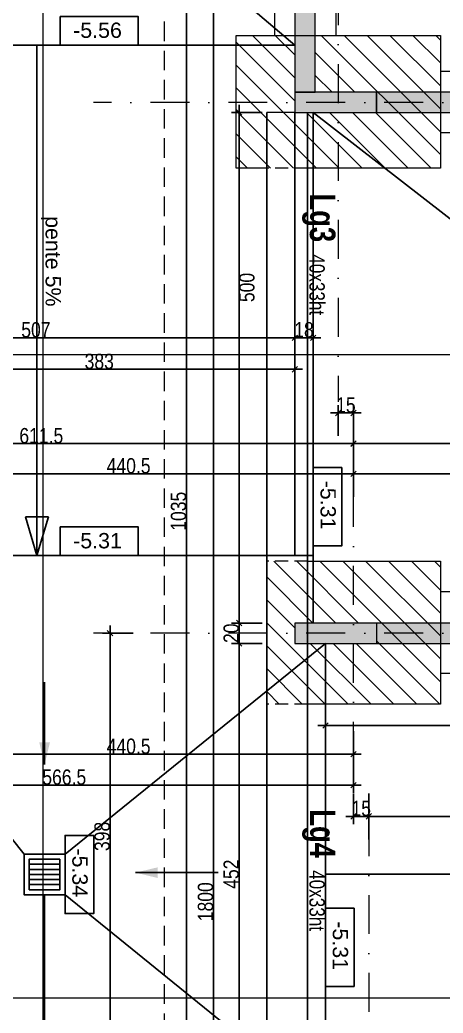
# Model space of a CAD drawing. Header units: centimetres. Extents: x -4990 to 114398, y -61489 to -12305.
# Drawn here: x 65997 to 66412, y -19678 to -18705 of the extents above; entities that cross this region are included whole.
import ezdxf
from ezdxf.enums import TextEntityAlignment as Align

# ---------------------------------------------------------------- set-up
doc = ezdxf.new("R2010")
doc.units = ezdxf.units.CM
doc.header["$LTSCALE"] = 0.5
doc.linetypes.add('CACHEX2', pattern=[19.05, 12.7, -6.35])
doc.linetypes.add('TIRETPTX2', pattern=[50.8, 25.4, -12.7, 0, -12.7])
doc.layers.get('DEFPOINTS').update_dxf_attribs({"linetype": 'CONTINUOUS'})
for name, color, linetype in [('01_cote_gen', 4, 'CONTINUOUS'), ('01_linteaux', 2, 'CONTINUOUS'), ('01_poch_murs', 253, 'CONTINUOUS'), ('01_poch_poteaux', 250, 'CONTINUOUS'), ('01_poch_Semelles', 253, 'CONTINUOUS'), ('01_texte', 230, 'CONTINUOUS'), ('AA_COTES', 2, 'CONTINUOUS')]:
    doc.layers.add(name, color=color, linetype=linetype)
for name, color, linetype, lineweight in [('01_murs_coup', 5, 'CONTINUOUS', 60), ('01_sem', 42, 'CONTINUOUS', 15), ('01_tram_axes', 2, 'TIRETPTX2', 9), ('01_vu etage courant', 3, 'CONTINUOUS', 15)]:
    doc.layers.add(name, color=color, linetype=linetype, lineweight=lineweight)
doc.styles.add('ARIAL', font='arial.ttf')
doc.styles.add('impact', font='impact.ttf')
doc.styles.add('MATTE_TXT', font='arial.ttf')
doc.styles.add('STYLE2', font='ARIALN.TTF')
doc.dimstyles.new('JB50', dxfattribs={"dimscale": 0.1, "dimtxt": 150, "dimasz": 15, "dimexe": 0.1, "dimexo": 0.1, "dimgap": 0.09, "dimtad": 1, "dimdec": 1, "dimdsep": 46, "dimtxsty": 'STYLE2', "dimblk1": 'BOND_G', "dimblk2": 'BOND_D', "dimsah": 1, "dimcen": 1.5, "dimdle": 0.01, "dimse1": 1, "dimse2": 1, "dimclrd": 4, "dimclre": 2, "dimclrt": 6, "dimazin": 2, "dimtfac": 2.333333, "dimtdec": 1, "dimtix": 1, "dimtmove": 2, "dimatfit": 3, "dimldrblk": 'BOND_G', "dimfxl": 1, "dimtolj": 1, "dimtzin": 0, "dimarcsym": 0})
pattern_1 = [(315, (86033.132, 37511.667), (11.22532, 11.22532), [])]

# ---------------------------------------------------------------- blocks, each defined once
blk = doc.blocks.new('BOND_G')
at = {"layer": 'AA_COTES', "color": 0}
for p, q in [((0, -5), (0, 15)), ((5, 0), (-5, 0)), ((1.77, 1.77), (-1.77, -1.77))]:
    blk.add_line(p, q, dxfattribs=at)
blk = doc.blocks.new('BOND_D')
at = {"layer": 'AA_COTES', "color": 0}
for p, q in [((5, 0), (-5, 0)), ((-1.77, -1.77), (1.77, 1.77)), ((0, 5), (0, -15))]:
    blk.add_line(p, q, dxfattribs=at)
blk = doc.blocks.new('*D1153')
at = {"layer": '01_cote_gen', "color": 4, "lineweight": -2, "transparency": 16777216}
blk.add_line((66085.47, -19702.36), (66085.47, -19307.37), dxfattribs=at)
at = {"layer": 'DEFPOINTS', "color": 0, "transparency": 16777216}
for p in [(66085.47, -19305.87), (66086.71, -19305.87), (66092.97, -19703.86)]:
    blk.add_point(p, dxfattribs=at)
at = {"layer": '01_cote_gen', "color": 4, "lineweight": -2, "transparency": 16777216, "xscale": 1.5, "yscale": 1.5, "zscale": 1.5}
for name, p, rotation in [('BOND_D', (66085.47, -19305.87), 90), ('BOND_G', (66085.47, -19703.86), 270)]:
    blk.add_blockref(name, p, dxfattribs=dict(at, rotation=rotation))
at = {"layer": '01_cote_gen', "color": 6, "transparency": 16777216, "insert": (66077.8, -19504.87), "char_height": 15, "attachment_point": 5, "rotation": 90, "style": 'STYLE2'}
blk.add_mtext('\\A1;398', dxfattribs=at)
blk = doc.blocks.new('*D1169')
at = {"layer": '01_cote_gen', "color": 4, "lineweight": -2, "transparency": 16777216}
blk.add_line((65713.95, -19120.15), (66322.41, -19120.15), dxfattribs=at)
at = {"layer": 'DEFPOINTS', "color": 0, "transparency": 16777216}
for p in [(66323.91, -19120.15), (65712.45, -19142.65), (66323.91, -19168.34)]:
    blk.add_point(p, dxfattribs=at)
at = {"layer": '01_cote_gen', "color": 4, "lineweight": -2, "transparency": 16777216, "xscale": 1.5, "yscale": 1.5, "zscale": 1.5, "rotation": 180}
blk.add_blockref('BOND_G', (65712.45, -19120.15), dxfattribs=at)
at = {"layer": '01_cote_gen', "color": 4, "lineweight": -2, "transparency": 16777216, "xscale": 1.5, "yscale": 1.5, "zscale": 1.5}
blk.add_blockref('BOND_D', (66323.91, -19120.15), dxfattribs=at)
at = {"layer": '01_cote_gen', "color": 6, "transparency": 16777216, "insert": (66018.18, -19112.48), "char_height": 15, "attachment_point": 5, "style": 'STYLE2'}
blk.add_mtext('\\A1;611.5', dxfattribs=at)
blk = doc.blocks.new('*D1170')
at = {"layer": '01_cote_gen', "color": 4, "lineweight": -2, "transparency": 16777216}
for p, q in [((66307.4, -19090.1), (66305.9, -19090.1)), ((66323.91, -19090.1), (66308.9, -19090.1)), ((66325.41, -19090.1), (66326.91, -19090.1))]:
    blk.add_line(p, q, dxfattribs=at)
at = {"layer": 'DEFPOINTS', "color": 0, "transparency": 16777216}
for p in [(66308.9, -19079.12), (66308.9, -19090.1), (66323.91, -19112.63)]:
    blk.add_point(p, dxfattribs=at)
at = {"layer": '01_cote_gen', "color": 4, "lineweight": -2, "transparency": 16777216, "xscale": 1.5, "yscale": 1.5, "zscale": 1.5}
blk.add_blockref('BOND_D', (66308.9, -19090.1), dxfattribs=at)
at = {"layer": '01_cote_gen', "color": 4, "lineweight": -2, "transparency": 16777216, "xscale": 1.5, "yscale": 1.5, "zscale": 1.5, "rotation": 180}
blk.add_blockref('BOND_G', (66323.91, -19090.1), dxfattribs=at)
at = {"layer": '01_cote_gen', "color": 6, "transparency": 16777216, "insert": (66316.41, -19082.43), "char_height": 15, "attachment_point": 5, "style": 'STYLE2'}
blk.add_mtext('\\A1;15', dxfattribs=at)
blk = doc.blocks.new('*D1171')
at = {"layer": '01_cote_gen', "color": 4, "lineweight": -2, "transparency": 16777216}
blk.add_line((66325.41, -19120.13), (66774.9, -19120.13), dxfattribs=at)
at = {"layer": 'DEFPOINTS', "color": 0, "transparency": 16777216}
for p in [(66776.4, -19120.13), (66323.91, -19198.39), (66776.4, -19198.39)]:
    blk.add_point(p, dxfattribs=at)
at = {"layer": '01_cote_gen', "color": 4, "lineweight": -2, "transparency": 16777216, "xscale": 1.5, "yscale": 1.5, "zscale": 1.5, "rotation": 180}
blk.add_blockref('BOND_G', (66323.91, -19120.13), dxfattribs=at)
at = {"layer": '01_cote_gen', "color": 4, "lineweight": -2, "transparency": 16777216, "xscale": 1.5, "yscale": 1.5, "zscale": 1.5}
blk.add_blockref('BOND_D', (66776.4, -19120.13), dxfattribs=at)
at = {"layer": '01_cote_gen', "color": 6, "transparency": 16777216, "insert": (66550.15, -19112.46), "char_height": 15, "attachment_point": 5, "style": 'STYLE2'}
blk.add_mtext('\\A1;452.5', dxfattribs=at)
blk = doc.blocks.new('*D1173')
at = {"layer": '01_cote_gen', "color": 4, "lineweight": -2, "transparency": 16777216}
blk.add_line((65884.91, -19149.61), (66322.41, -19149.61), dxfattribs=at)
at = {"layer": 'DEFPOINTS', "color": 0, "transparency": 16777216}
for p in [(66323.91, -19149.61), (65883.41, -19172.11), (66323.91, -19172.11)]:
    blk.add_point(p, dxfattribs=at)
at = {"layer": '01_cote_gen', "color": 4, "lineweight": -2, "transparency": 16777216, "xscale": 1.5, "yscale": 1.5, "zscale": 1.5, "rotation": 180}
blk.add_blockref('BOND_G', (65883.41, -19149.61), dxfattribs=at)
at = {"layer": '01_cote_gen', "color": 4, "lineweight": -2, "transparency": 16777216, "xscale": 1.5, "yscale": 1.5, "zscale": 1.5}
blk.add_blockref('BOND_D', (66323.91, -19149.61), dxfattribs=at)
at = {"layer": '01_cote_gen', "color": 6, "transparency": 16777216, "insert": (66103.66, -19141.94), "char_height": 15, "attachment_point": 5, "style": 'STYLE2'}
blk.add_mtext('\\A1;440.5', dxfattribs=at)
blk = doc.blocks.new('*D1175')
at = {"layer": '01_cote_gen', "color": 4, "lineweight": -2, "transparency": 16777216}
blk.add_line((66325.41, -19149.61), (66742.4, -19149.61), dxfattribs=at)
at = {"layer": 'DEFPOINTS', "color": 0, "transparency": 16777216}
for p in [(66743.9, -19149.61), (66323.91, -19196.23), (66743.9, -19331.37)]:
    blk.add_point(p, dxfattribs=at)
at = {"layer": '01_cote_gen', "color": 4, "lineweight": -2, "transparency": 16777216, "xscale": 1.5, "yscale": 1.5, "zscale": 1.5, "rotation": 180}
blk.add_blockref('BOND_G', (66323.91, -19149.61), dxfattribs=at)
at = {"layer": '01_cote_gen', "color": 4, "lineweight": -2, "transparency": 16777216, "xscale": 1.5, "yscale": 1.5, "zscale": 1.5}
blk.add_blockref('BOND_D', (66743.9, -19149.61), dxfattribs=at)
at = {"layer": '01_cote_gen', "color": 6, "transparency": 16777216, "insert": (66533.9, -19141.94), "char_height": 15, "attachment_point": 5, "style": 'STYLE2'}
blk.add_mtext('\\A1;420', dxfattribs=at)
blk = doc.blocks.new('*D1183')
at = {"layer": '01_cote_gen', "color": 4, "lineweight": -2, "transparency": 16777216}
blk.add_line((66322.41, -19424.33), (65884.91, -19424.33), dxfattribs=at)
at = {"layer": 'DEFPOINTS', "color": 0, "transparency": 16777216}
for p in [(65883.41, -19400.38), (66323.91, -19400.38), (65883.41, -19424.33)]:
    blk.add_point(p, dxfattribs=at)
at = {"layer": '01_cote_gen', "color": 4, "lineweight": -2, "transparency": 16777216, "xscale": 1.5, "yscale": 1.5, "zscale": 1.5, "rotation": 180}
blk.add_blockref('BOND_D', (65883.41, -19424.33), dxfattribs=at)
at = {"layer": '01_cote_gen', "color": 4, "lineweight": -2, "transparency": 16777216, "xscale": 1.5, "yscale": 1.5, "zscale": 1.5}
blk.add_blockref('BOND_G', (66323.91, -19424.33), dxfattribs=at)
at = {"layer": '01_cote_gen', "color": 6, "transparency": 16777216, "insert": (66103.66, -19416.66), "char_height": 15, "attachment_point": 5, "style": 'STYLE2'}
blk.add_mtext('\\A1;440.5', dxfattribs=at)
blk = doc.blocks.new('*D1184')
at = {"layer": '01_cote_gen', "color": 4, "lineweight": -2, "transparency": 16777216}
blk.add_line((66322.41, -19454.58), (65758.9, -19454.58), dxfattribs=at)
at = {"layer": 'DEFPOINTS', "color": 0, "transparency": 16777216}
for p in [(65757.4, -19401.83), (66323.91, -19401.83), (65757.4, -19454.58)]:
    blk.add_point(p, dxfattribs=at)
at = {"layer": '01_cote_gen', "color": 4, "lineweight": -2, "transparency": 16777216, "xscale": 1.5, "yscale": 1.5, "zscale": 1.5, "rotation": 180}
blk.add_blockref('BOND_D', (65757.4, -19454.58), dxfattribs=at)
at = {"layer": '01_cote_gen', "color": 4, "lineweight": -2, "transparency": 16777216, "xscale": 1.5, "yscale": 1.5, "zscale": 1.5}
blk.add_blockref('BOND_G', (66323.91, -19454.58), dxfattribs=at)
at = {"layer": '01_cote_gen', "color": 6, "transparency": 16777216, "insert": (66040.65, -19446.91), "char_height": 15, "attachment_point": 5, "style": 'STYLE2'}
blk.add_mtext('\\A1;566.5', dxfattribs=at)
blk = doc.blocks.new('*D1185')
at = {"layer": '01_cote_gen', "color": 4, "lineweight": -2, "transparency": 16777216}
for p, q in [((66322.41, -19485.24), (66320.91, -19485.24)), ((66323.91, -19485.24), (66338.9, -19485.24)), ((66340.4, -19485.24), (66341.9, -19485.24))]:
    blk.add_line(p, q, dxfattribs=at)
at = {"layer": 'DEFPOINTS', "color": 0, "transparency": 16777216}
for p in [(66323.91, -19462.08), (66338.9, -19485.24), (66338.9, -19486.04)]:
    blk.add_point(p, dxfattribs=at)
at = {"layer": '01_cote_gen', "color": 4, "lineweight": -2, "transparency": 16777216, "xscale": 1.5, "yscale": 1.5, "zscale": 1.5}
blk.add_blockref('BOND_G', (66323.91, -19485.24), dxfattribs=at)
at = {"layer": '01_cote_gen', "color": 4, "lineweight": -2, "transparency": 16777216, "xscale": 1.5, "yscale": 1.5, "zscale": 1.5, "rotation": 180}
blk.add_blockref('BOND_D', (66338.9, -19485.24), dxfattribs=at)
at = {"layer": '01_cote_gen', "color": 6, "transparency": 16777216, "insert": (66331.4, -19477.57), "char_height": 15, "attachment_point": 5, "style": 'STYLE2'}
blk.add_mtext('\\A1;15', dxfattribs=at)
blk = doc.blocks.new('*D1190')
at = {"layer": '01_cote_gen', "color": 4, "lineweight": -2, "transparency": 16777216}
blk.add_line((66310.4, -18580.26), (66669.58, -18580.26), dxfattribs=at)
at = {"layer": 'DEFPOINTS', "color": 0, "transparency": 16777216}
for p in [(66671.08, -18580.26), (66308.9, -18621.18), (66671.08, -18785.87)]:
    blk.add_point(p, dxfattribs=at)
at = {"layer": '01_cote_gen', "color": 4, "lineweight": -2, "transparency": 16777216, "xscale": 1.5, "yscale": 1.5, "zscale": 1.5, "rotation": 180}
blk.add_blockref('BOND_G', (66308.9, -18580.26), dxfattribs=at)
at = {"layer": '01_cote_gen', "color": 4, "lineweight": -2, "transparency": 16777216, "xscale": 1.5, "yscale": 1.5, "zscale": 1.5}
blk.add_blockref('BOND_D', (66671.08, -18580.26), dxfattribs=at)
at = {"layer": '01_cote_gen', "color": 6, "transparency": 16777216, "insert": (66489.99, -18572.59), "char_height": 15, "attachment_point": 5, "style": 'STYLE2'}
blk.add_mtext('\\A1;362.2', dxfattribs=at)
blk = doc.blocks.new('*D1193')
at = {"layer": '01_cote_gen', "color": 4, "lineweight": -2, "transparency": 16777216}
blk.add_line((66310.4, -18611.75), (66674.24, -18611.75), dxfattribs=at)
at = {"layer": 'DEFPOINTS', "color": 0, "transparency": 16777216}
for p in [(66675.74, -18611.75), (66308.9, -18667.67), (66675.74, -18775.87)]:
    blk.add_point(p, dxfattribs=at)
at = {"layer": '01_cote_gen', "color": 4, "lineweight": -2, "transparency": 16777216, "xscale": 1.5, "yscale": 1.5, "zscale": 1.5, "rotation": 180}
blk.add_blockref('BOND_G', (66308.9, -18611.75), dxfattribs=at)
at = {"layer": '01_cote_gen', "color": 4, "lineweight": -2, "transparency": 16777216, "xscale": 1.5, "yscale": 1.5, "zscale": 1.5}
blk.add_blockref('BOND_D', (66675.74, -18611.75), dxfattribs=at)
at = {"layer": '01_cote_gen', "color": 6, "transparency": 16777216, "insert": (66492.32, -18604.08), "char_height": 15, "attachment_point": 5, "style": 'STYLE2'}
blk.add_mtext('\\A1;366.8', dxfattribs=at)
blk = doc.blocks.new('*D1222')
at = {"layer": '01_cote_gen', "color": 4, "lineweight": -2, "transparency": 16777216}
blk.add_line((66340.4, -19485.24), (66779.9, -19485.24), dxfattribs=at)
at = {"layer": 'DEFPOINTS', "color": 0, "transparency": 16777216}
for p in [(66781.4, -19462.75), (66781.4, -19485.24), (66338.9, -19514.75)]:
    blk.add_point(p, dxfattribs=at)
at = {"layer": '01_cote_gen', "color": 4, "lineweight": -2, "transparency": 16777216, "xscale": 1.5, "yscale": 1.5, "zscale": 1.5, "rotation": 180}
blk.add_blockref('BOND_G', (66338.9, -19485.24), dxfattribs=at)
at = {"layer": '01_cote_gen', "color": 4, "lineweight": -2, "transparency": 16777216, "xscale": 1.5, "yscale": 1.5, "zscale": 1.5}
blk.add_blockref('BOND_D', (66781.4, -19485.24), dxfattribs=at)
at = {"layer": '01_cote_gen', "color": 6, "transparency": 16777216, "insert": (66560.15, -19477.57), "char_height": 15, "attachment_point": 5, "style": 'STYLE2'}
blk.add_mtext('\\A1;442.5', dxfattribs=at)
blk = doc.blocks.new('*D1226')
at = {"layer": '01_cote_gen', "color": 4, "lineweight": -2, "transparency": 16777216}
blk.add_line((66784.9, -19396.33), (66297.9, -19396.33), dxfattribs=at)
at = {"layer": 'DEFPOINTS', "color": 0, "transparency": 16777216}
for p in [(66296.4, -19385.06), (66786.4, -19385.06), (66296.4, -19396.33)]:
    blk.add_point(p, dxfattribs=at)
at = {"layer": '01_cote_gen', "color": 4, "lineweight": -2, "transparency": 16777216, "xscale": 1.5, "yscale": 1.5, "zscale": 1.5, "rotation": 180}
blk.add_blockref('BOND_D', (66296.4, -19396.33), dxfattribs=at)
at = {"layer": '01_cote_gen', "color": 4, "lineweight": -2, "transparency": 16777216, "xscale": 1.5, "yscale": 1.5, "zscale": 1.5}
blk.add_blockref('BOND_G', (66786.4, -19396.33), dxfattribs=at)
at = {"layer": '01_cote_gen', "color": 6, "transparency": 16777216, "insert": (66541.4, -19388.66), "char_height": 15, "attachment_point": 5, "style": 'STYLE2'}
blk.add_mtext('\\A1;490', dxfattribs=at)
blk = doc.blocks.new('*D1285')
at = {"layer": '01_cote_gen', "color": 4, "lineweight": -2, "transparency": 16777216}
blk.add_line((66211.85, -19766.37), (66211.85, -19317.37), dxfattribs=at)
at = {"layer": 'DEFPOINTS', "color": 0, "transparency": 16777216}
for p in [(66211.85, -19315.87), (66281.93, -19315.87), (66311.96, -19767.87)]:
    blk.add_point(p, dxfattribs=at)
at = {"layer": '01_cote_gen', "color": 4, "lineweight": -2, "transparency": 16777216, "xscale": 1.5, "yscale": 1.5, "zscale": 1.5}
for name, p, rotation in [('BOND_D', (66211.85, -19315.87), 90), ('BOND_G', (66211.85, -19767.87), 270)]:
    blk.add_blockref(name, p, dxfattribs=dict(at, rotation=rotation))
at = {"layer": '01_cote_gen', "color": 6, "transparency": 16777216, "insert": (66204.18, -19541.87), "char_height": 15, "attachment_point": 5, "rotation": 90, "style": 'STYLE2'}
blk.add_mtext('\\A1;452', dxfattribs=at)
blk = doc.blocks.new('*D1286')
at = {"layer": '01_cote_gen', "color": 4, "lineweight": -2, "transparency": 16777216}
blk.add_line((66211.85, -19314.37), (66211.85, -19297.37), dxfattribs=at)
at = {"layer": 'DEFPOINTS', "color": 0, "transparency": 16777216}
for p in [(66211.85, -19295.87), (66271.05, -19295.87), (66281.93, -19315.87)]:
    blk.add_point(p, dxfattribs=at)
at = {"layer": '01_cote_gen', "color": 4, "lineweight": -2, "transparency": 16777216, "xscale": 1.5, "yscale": 1.5, "zscale": 1.5}
for name, p, rotation in [('BOND_D', (66211.85, -19295.87), 90), ('BOND_G', (66211.85, -19315.87), 270)]:
    blk.add_blockref(name, p, dxfattribs=dict(at, rotation=rotation))
at = {"layer": '01_cote_gen', "color": 6, "transparency": 16777216, "insert": (66204.18, -19305.87), "char_height": 15, "attachment_point": 5, "rotation": 90, "style": 'STYLE2'}
blk.add_mtext('\\A1;20', dxfattribs=at)
blk = doc.blocks.new('*D1287')
at = {"layer": '01_cote_gen', "color": 4, "lineweight": -2, "transparency": 16777216}
blk.add_line((66211.85, -19294.37), (66211.85, -18797.37), dxfattribs=at)
at = {"layer": 'DEFPOINTS', "color": 0, "transparency": 16777216}
for p in [(66211.85, -18795.87), (66331.88, -18795.87), (66271.05, -19295.87)]:
    blk.add_point(p, dxfattribs=at)
at = {"layer": '01_cote_gen', "color": 4, "lineweight": -2, "transparency": 16777216, "xscale": 1.5, "yscale": 1.5, "zscale": 1.5}
for name, p, rotation in [('BOND_D', (66211.85, -18795.87), 90), ('BOND_G', (66211.85, -19295.87), 270)]:
    blk.add_blockref(name, p, dxfattribs=dict(at, rotation=rotation))
at = {"layer": '01_cote_gen', "color": 6, "transparency": 16777216, "insert": (66219.51, -18967.2), "char_height": 15, "attachment_point": 5, "rotation": 90, "style": 'STYLE2'}
blk.add_mtext('\\A1;500', dxfattribs=at)
blk = doc.blocks.new('*D1289')
at = {"layer": '01_cote_gen', "color": 4, "lineweight": -2, "transparency": 16777216}
blk.add_line((65760.9, -19016.42), (66264.9, -19016.42), dxfattribs=at)
at = {"layer": 'DEFPOINTS', "color": 0, "transparency": 16777216}
for p in [(66266.4, -19016.42), (65759.4, -19038.92), (66266.4, -19038.92)]:
    blk.add_point(p, dxfattribs=at)
at = {"layer": '01_cote_gen', "color": 4, "lineweight": -2, "transparency": 16777216, "xscale": 1.5, "yscale": 1.5, "zscale": 1.5, "rotation": 180}
blk.add_blockref('BOND_G', (65759.4, -19016.42), dxfattribs=at)
at = {"layer": '01_cote_gen', "color": 4, "lineweight": -2, "transparency": 16777216, "xscale": 1.5, "yscale": 1.5, "zscale": 1.5}
blk.add_blockref('BOND_D', (66266.4, -19016.42), dxfattribs=at)
at = {"layer": '01_cote_gen', "color": 6, "transparency": 16777216, "insert": (66012.9, -19008.75), "char_height": 15, "attachment_point": 5, "style": 'STYLE2'}
blk.add_mtext('\\A1;507', dxfattribs=at)
blk = doc.blocks.new('*D1290')
at = {"layer": '01_cote_gen', "color": 4, "lineweight": -2, "transparency": 16777216}
blk.add_line((66267.9, -19016.42), (66282.9, -19016.42), dxfattribs=at)
at = {"layer": 'DEFPOINTS', "color": 0, "transparency": 16777216}
for p in [(66284.4, -19016.42), (66266.4, -19038.92), (66284.4, -19038.92)]:
    blk.add_point(p, dxfattribs=at)
at = {"layer": '01_cote_gen', "color": 4, "lineweight": -2, "transparency": 16777216, "xscale": 1.5, "yscale": 1.5, "zscale": 1.5, "rotation": 180}
blk.add_blockref('BOND_G', (66266.4, -19016.42), dxfattribs=at)
at = {"layer": '01_cote_gen', "color": 4, "lineweight": -2, "transparency": 16777216, "xscale": 1.5, "yscale": 1.5, "zscale": 1.5}
blk.add_blockref('BOND_D', (66284.4, -19016.42), dxfattribs=at)
at = {"layer": '01_cote_gen', "color": 6, "transparency": 16777216, "insert": (66275.4, -19008.75), "char_height": 15, "attachment_point": 5, "style": 'STYLE2'}
blk.add_mtext('\\A1;18', dxfattribs=at)
blk = doc.blocks.new('*D1292')
at = {"layer": '01_cote_gen', "color": 4, "lineweight": -2, "transparency": 16777216}
blk.add_line((65884.91, -19047.36), (66264.9, -19047.36), dxfattribs=at)
at = {"layer": 'DEFPOINTS', "color": 0, "transparency": 16777216}
for p in [(66266.4, -19047.36), (65883.41, -19054.86), (66266.4, -19054.86)]:
    blk.add_point(p, dxfattribs=at)
at = {"layer": '01_cote_gen', "color": 4, "lineweight": -2, "transparency": 16777216, "xscale": 1.5, "yscale": 1.5, "zscale": 1.5, "rotation": 180}
blk.add_blockref('BOND_G', (65883.41, -19047.36), dxfattribs=at)
at = {"layer": '01_cote_gen', "color": 4, "lineweight": -2, "transparency": 16777216, "xscale": 1.5, "yscale": 1.5, "zscale": 1.5}
blk.add_blockref('BOND_D', (66266.4, -19047.36), dxfattribs=at)
at = {"layer": '01_cote_gen', "color": 6, "transparency": 16777216, "insert": (66074.91, -19039.7), "char_height": 15, "attachment_point": 5, "style": 'STYLE2'}
blk.add_mtext('\\A1;383', dxfattribs=at)
blk = doc.blocks.new('*D1293')
at = {"layer": '01_cote_gen', "color": 4, "lineweight": -2, "transparency": 16777216}
blk.add_line((66160.25, -18670.37), (66160.25, -19702.36), dxfattribs=at)
at = {"layer": 'DEFPOINTS', "color": 0, "transparency": 16777216}
for p in [(66138.9, -18668.87), (66160.25, -19703.86), (66160.25, -19703.86)]:
    blk.add_point(p, dxfattribs=at)
at = {"layer": '01_cote_gen', "color": 4, "lineweight": -2, "transparency": 16777216, "xscale": 1.5, "yscale": 1.5, "zscale": 1.5}
for name, p, rotation in [('BOND_G', (66160.25, -18668.87), 90), ('BOND_D', (66160.25, -19703.86), 270)]:
    blk.add_blockref(name, p, dxfattribs=dict(at, rotation=rotation))
at = {"layer": '01_cote_gen', "color": 6, "transparency": 16777216, "insert": (66152.58, -19186.37), "char_height": 15, "attachment_point": 5, "rotation": 90, "style": 'STYLE2'}
blk.add_mtext('\\A1;1035', dxfattribs=at)
blk = doc.blocks.new('*D1295')
at = {"layer": '01_cote_gen', "color": 4, "lineweight": -2, "transparency": 16777216}
blk.add_line((66186.68, -18670.37), (66186.68, -20467.37), dxfattribs=at)
at = {"layer": 'DEFPOINTS', "color": 0, "transparency": 16777216}
for p in [(66161.85, -18668.87), (66161.85, -20468.87), (66186.68, -20468.87)]:
    blk.add_point(p, dxfattribs=at)
at = {"layer": '01_cote_gen', "color": 4, "lineweight": -2, "transparency": 16777216, "xscale": 1.5, "yscale": 1.5, "zscale": 1.5}
for name, p, rotation in [('BOND_G', (66186.68, -18668.87), 90), ('BOND_D', (66186.68, -20468.87), 270)]:
    blk.add_blockref(name, p, dxfattribs=dict(at, rotation=rotation))
at = {"layer": '01_cote_gen', "color": 6, "transparency": 16777216, "insert": (66179.01, -19568.87), "char_height": 15, "attachment_point": 5, "rotation": 90, "style": 'STYLE2'}
blk.add_mtext('\\A1;1800', dxfattribs=at)

msp = doc.modelspace()

# ---------------------------------------------------------------- hatches: boundary and pattern name
at = {"layer": '01_poch_murs'}
h = msp.add_hatch(color=256, dxfattribs=at)
h.dxf.hatch_style = 1
h.paths.add_polyline_path([(66786.401, -19295.866), (66786.401, -18907.865), (66675.743, -18775.866), (66346.405, -18775.866), (66346.405, -18795.866), (66666.411, -18795.866), (66766.401, -18915.139), (66766.401, -19295.866)])
h.paths.add_polyline_path([(66286.405, -18775.866), (66286.405, -18389.154), (66266.405, -18388.69), (66266.405, -18775.866)])
h.paths.add_polyline_path([(66706.401, -19315.866), (66706.401, -19295.866), (66346.415, -19295.866), (66346.415, -19315.866)])
at = {"layer": '01_poch_poteaux'}
h = msp.add_hatch(color=256, dxfattribs=at)
h.dxf.hatch_style = 1
h.paths.add_polyline_path([(66346.405, -18795.866), (66346.405, -18785.866), (66308.905, -18785.866), (66308.905, -18795.866)])
h.paths.add_polyline_path([(66346.405, -18785.866), (66346.405, -18775.866), (66308.905, -18775.866), (66308.905, -18785.866)])
h.paths.add_polyline_path([(66308.905, -18785.866), (66308.905, -18775.866), (66286.405, -18775.866), (66266.405, -18775.866), (66266.405, -18785.866)])
h.paths.add_polyline_path([(66308.905, -18795.866), (66308.905, -18785.866), (66266.405, -18785.866), (66266.405, -18795.866)])
h = msp.add_hatch(color=256, dxfattribs=at)
h.dxf.hatch_style = 1
h.paths.add_polyline_path([(66346.415, -19305.866), (66346.415, -19295.866), (66323.905, -19295.866), (66323.905, -19305.866)])
h.paths.add_polyline_path([(66346.415, -19315.866), (66346.415, -19305.866), (66323.905, -19305.866), (66323.905, -19315.866)])
h.paths.add_polyline_path([(66323.905, -19305.866), (66323.905, -19295.866), (66278.903, -19295.866), (66278.903, -19305.866)])
h.paths.add_polyline_path([(66323.905, -19315.866), (66323.905, -19305.866), (66278.903, -19305.866), (66278.903, -19315.866)])
h.paths.add_polyline_path([(66278.903, -19305.866), (66278.903, -19295.866), (66266.415, -19295.866), (66266.415, -19305.866)])
h.paths.add_polyline_path([(66278.903, -19315.866), (66278.903, -19305.866), (66266.415, -19305.866), (66266.415, -19315.866)])
at = {"layer": '01_poch_Semelles', "linetype": 'CACHEX2', "ltscale": 2}
h = msp.add_hatch(dxfattribs=at)
h.set_pattern_fill('ANSI31', color=256, scale=5, angle=-90)
h.set_pattern_definition(pattern_1)
h.paths.add_polyline_path([(66408.905, -18775.866), (66408.905, -18720.346), (66308.905, -18720.346), (66308.905, -18775.866)])
h.paths.add_polyline_path([(66408.905, -18850.346), (66408.905, -18795.866), (66308.905, -18795.866), (66308.905, -18814.908), (66354.499, -18850.346)])
h.paths.add_polyline_path([(66354.499, -18850.346), (66308.905, -18814.908), (66308.905, -18850.346)], flags=17)
h.paths.add_polyline_path([(66308.905, -18850.346), (66308.905, -18814.908), (66284.405, -18795.866), (66284.405, -18850.346)])
h.paths.add_polyline_path([(66308.905, -18814.908), (66308.905, -18795.866), (66284.405, -18795.866)], flags=17)
h.paths.add_polyline_path([(66308.905, -18775.866), (66308.905, -18720.346), (66286.405, -18720.346), (66286.405, -18775.866)], flags=17)
h.paths.add_polyline_path([(66266.405, -18785.866), (66266.405, -18729.865), (66208.905, -18729.865), (66208.905, -18785.866)])
h.paths.add_polyline_path([(66266.405, -18729.865), (66255.235, -18720.346), (66208.905, -18720.346), (66208.905, -18729.865)])
h.paths.add_polyline_path([(66266.405, -18795.866), (66266.405, -18785.866), (66208.905, -18785.866), (66208.905, -18850.346), (66238.903, -18850.346), (66238.903, -18795.866)])
h.paths.add_polyline_path([(66266.405, -18850.346), (66266.405, -18795.866), (66238.903, -18795.866), (66238.903, -18850.346)], flags=17)
h.paths.add_polyline_path([(66278.903, -18850.346), (66278.903, -18795.866), (66266.405, -18795.866), (66266.405, -18850.346)])
h.paths.add_polyline_path([(66284.405, -18850.346), (66284.405, -18795.866), (66278.903, -18795.866), (66278.903, -18850.346)])
h.paths.add_polyline_path([(66346.405, -18785.866), (66346.405, -18795.866), (66408.905, -18795.866), (66408.905, -18785.866)])
h.paths.add_polyline_path([(66346.405, -18775.866), (66346.405, -18785.866), (66408.905, -18785.866), (66408.905, -18775.866)])
h = msp.add_hatch(dxfattribs=at)
h.set_pattern_fill('ANSI31', color=256, scale=5, angle=-90)
h.set_pattern_definition(pattern_1)
h.paths.add_polyline_path([(66408.908, -19295.866), (66408.908, -19235.346), (66323.905, -19235.346), (66323.905, -19295.866)])
h.paths.add_polyline_path([(66408.908, -19375.346), (66408.908, -19315.866), (66323.905, -19315.866), (66323.905, -19375.346)])
h.paths.add_polyline_path([(66323.905, -19375.346), (66323.905, -19315.866), (66296.405, -19315.866), (66296.405, -19375.346)])
h.paths.add_polyline_path([(66323.905, -19295.866), (66323.905, -19235.346), (66284.405, -19235.346), (66284.405, -19295.866)])
h.paths.add_polyline_path([(66284.405, -19295.866), (66284.405, -19235.346), (66278.903, -19235.346), (66278.903, -19295.866)])
h.paths.add_polyline_path([(66278.903, -19295.866), (66278.903, -19235.346), (66238.903, -19235.346), (66238.903, -19305.866), (66266.415, -19305.866), (66266.415, -19295.866)])
h.paths.add_polyline_path([(66296.405, -19375.346), (66296.405, -19315.866), (66278.903, -19330.022), (66278.903, -19375.346)])
h.paths.add_polyline_path([(66296.405, -19315.866), (66278.903, -19315.866), (66278.903, -19330.022)])
h.paths.add_polyline_path([(66278.903, -19330.022), (66278.903, -19315.866), (66266.415, -19315.866), (66266.415, -19305.866), (66238.903, -19305.866), (66238.903, -19362.376)])
h.paths.add_polyline_path([(66278.903, -19375.346), (66278.903, -19330.022), (66238.903, -19362.376), (66238.903, -19375.346)])
h.paths.add_polyline_path([(66346.415, -19305.866), (66346.415, -19315.866), (66408.908, -19315.866), (66408.908, -19305.866)])
h.paths.add_polyline_path([(66346.415, -19295.866), (66346.415, -19305.866), (66408.908, -19305.866), (66408.908, -19295.866)])

# ---------------------------------------------------------------- linework, layer by layer
at = {"layer": '01_linteaux'}
for p, q in [((66238.903, -20823.385), (66238.903, -18795.866)), ((66278.903, -20821.611), (66278.903, -18795.866))]:
    msp.add_line(p, q, dxfattribs=at)
at = {"layer": '01_murs_coup', "linetype": 'Continuous', "lineweight": 0}
for p, q in [((66019.748, -18116.064), (66019.748, -21581.132)), ((66266.405, -18388.69), (66266.405, -18795.866)), ((66286.405, -18775.866), (66286.405, -18389.154)), ((66675.743, -18775.866), (66286.405, -18775.866)), ((66266.405, -18795.866), (66666.411, -18795.866)), ((64874.367, -19032.805), (67799.536, -19032.805)), ((66766.401, -19295.866), (66266.415, -19295.866)), ((66266.415, -19295.866), (66266.415, -19315.866)), ((66266.415, -19315.866), (66786.401, -19315.866)), ((65190.355, -19662.842), (67682.663, -19662.842))]:
    msp.add_line(p, q, dxfattribs=at)
at = {"layer": '01_poch_poteaux'}
for p, q in [((66286.405, -18775.866), (66266.405, -18775.866)), ((66346.405, -18775.866), (66346.405, -18795.866))]:
    msp.add_line(p, q, dxfattribs=at)
at = {"layer": '01_poch_poteaux', "linetype": 'Continuous', "lineweight": 0}
msp.add_line((66346.415, -19295.866), (66346.415, -19315.866), dxfattribs=at)
at = {"layer": '01_sem', "linetype": 'Continuous', "lineweight": 0}
for p, q in [((66246.405, -18432.717), (66246.405, -18720.346)), ((66306.405, -18434.111), (66306.405, -18720.346)), ((66408.905, -18755.346), (66685.075, -18755.346)), ((66408.905, -18815.346), (66657.079, -18815.346)), ((66658.901, -19265.346), (66408.908, -19265.346)), ((66658.901, -19345.346), (66408.908, -19345.346))]:
    msp.add_line(p, q, dxfattribs=at)
at = {"layer": '01_sem', "linetype": 'CACHEX2', "ltscale": 3}
msp.add_line((66138.903, -20468.869), (66138.903, -18668.869), dxfattribs=at)
at = {"layer": '01_sem', "linetype": 'CACHEX2', "ltscale": 2}
for p, q in [((66278.903, -18850.346), (66238.903, -18850.346)), ((66278.903, -19235.346), (66238.903, -19235.346)), ((66278.903, -19375.346), (66238.903, -19375.346))]:
    msp.add_line(p, q, dxfattribs=at)
at = {"layer": '01_sem', "linetype": 'Continuous', "lineweight": 0}
for points in [[(66238.903, -18850.346), (66208.905, -18850.346), (66208.905, -18720.346), (66408.905, -18720.346), (66408.905, -18850.346), (66278.903, -18850.346)], [(66278.903, -19235.346), (66408.908, -19235.346), (66408.908, -19375.346), (66278.903, -19375.346)]]:
    msp.add_lwpolyline(points, dxfattribs=at)
at = {"layer": '01_texte'}
for p, q in [((66052.435, -18547.507), (66266.405, -18729.865)), ((66266.405, -18729.865), (65788.907, -18729.865)), ((66013.908, -19229.865), (66013.908, -18729.865)), ((66266.405, -18795.866), (66266.405, -19229.865)), ((66284.405, -18795.866), (66284.405, -19295.866)), ((66518.331, -18977.682), (66284.405, -18795.866)), ((66013.908, -19229.865), (66002.605, -19191.837)), ((66025.211, -19191.837), (66002.605, -19191.837)), ((66013.908, -19229.865), (66025.211, -19191.837)), ((65766.411, -19229.865), (66001.403, -19522.126)), ((65788.913, -19229.865), (66238.903, -19229.865)), ((66238.903, -19229.865), (66266.405, -19229.865)), ((66266.405, -19229.865), (66284.405, -19229.865)), ((66041.403, -19522.126), (66296.405, -19315.866)), ((66296.405, -19767.866), (66296.405, -19315.866)), ((66021.403, -19434.403), (66021.403, -19353.716)), ((66110.509, -19540.376), (66191.196, -19540.376)), ((66296.405, -19541.866), (66786.401, -19541.866)), ((66021.403, -20503.787), (66021.403, -19562.126)), ((66296.405, -19768.386), (66041.403, -19562.126))]:
    msp.add_line(p, q, dxfattribs=at)
for points in [[(66036.514, -18701.769), (66113.091, -18701.769), (66113.091, -18729.865), (66036.514, -18729.865)], [(66312.501, -19143.649), (66312.501, -19220.226), (66284.405, -19220.226), (66284.405, -19143.649)], [(66036.514, -19201.769), (66113.091, -19201.769), (66113.091, -19229.865), (66036.514, -19229.865)], [(66069.499, -19503.837), (66069.499, -19580.414), (66041.403, -19580.414), (66041.403, -19503.837)], [(66324.501, -19575.227), (66324.501, -19651.804), (66296.405, -19651.804), (66296.405, -19575.227)]]:
    msp.add_lwpolyline(points, close=True, dxfattribs=at)
for points in [[(66041.403, -19522.126), (66041.403, -19562.126), (66001.403, -19562.126), (66001.403, -19522.126), (66041.403, -19522.126)], [(66036.403, -19527.126), (66006.403, -19527.126), (66006.403, -19557.126), (66036.403, -19557.126), (66036.403, -19527.126)], [(66036.403, -19532.126), (66006.403, -19532.126)], [(66036.403, -19537.126), (66006.403, -19537.126)], [(66036.403, -19542.126), (66006.403, -19542.126)], [(66036.403, -19547.126), (66006.403, -19547.126)], [(66036.403, -19552.126), (66006.403, -19552.126)]]:
    msp.add_lwpolyline(points, dxfattribs=at)
for points in [[(66021.403, -19434.403), (66016.146, -19412.704), (66021.403, -19412.704)], [(66021.403, -19434.403), (66026.66, -19412.704), (66021.403, -19412.704)], [(66110.509, -19540.376), (66132.209, -19535.119), (66132.209, -19540.376)], [(66110.509, -19540.376), (66132.209, -19545.633), (66132.209, -19540.376)]]:
    msp.add_solid(points, dxfattribs=at)
at = {"layer": '01_tram_axes', "linetype": 'TIRETPTX2', "ltscale": 3}
for p, q in [((66308.905, -18595.814), (66308.905, -19079.118)), ((66926.133, -18785.866), (66069.4, -18785.866)), ((66323.905, -19430.631), (66323.905, -19118.365)), ((66926.133, -19305.866), (66069.4, -19305.866)), ((66338.903, -19486.038), (66338.903, -20436.553))]:
    msp.add_line(p, q, dxfattribs=at)
at = {"layer": '01_vu etage courant'}
msp.add_line((66266.405, -18795.866), (66238.903, -18795.866), dxfattribs=at)

# ---------------------------------------------------------------- texts
at = {"layer": '01_texte', "style": 'ARIAL'}
for s, p in [('-5.56', (66049.331, -18722.709)), ('-5.31', (66049.331, -19222.709))]:
    msp.add_text(s, height=15, dxfattribs=at).set_placement(p)
at = {"layer": '01_texte'}
for s, height, style, p in [('Lg3', 25, 'impact', (66281.171, -18875.111)), ('-5.31', 15, 'ARIAL', (66291.561, -19156.466)), ('Lg4', 25, 'impact', (66281.171, -19478.313)), ('-5.34', 15, 'ARIAL', (66048.559, -19516.654)), ('-5.31', 15, 'ARIAL', (66303.561, -19588.044))]:
    msp.add_text(s, height=height, rotation=270, dxfattribs=dict(at, style=style)).set_placement(p)
at = {"layer": '01_texte', "style": 'ARIAL'}
msp.add_text('pente 5%%%', height=15, rotation=270, dxfattribs=at).set_placement((66017.87, -18941.57), align=Align.BOTTOM_CENTER)
at = {"layer": '01_texte', "style": 'MATTE_TXT', "width": 0.8}
for p in [(66276.181, -18964.533), (66276.181, -19567.736)]:
    msp.add_text('40x33ht', height=15, rotation=270, dxfattribs=at).set_placement(p, align=Align.BOTTOM_CENTER)

# ---------------------------------------------------------------- dimensions: what is measured, and where the dimension line sits
at = {"layer": '01_cote_gen'}
for base, p1, p2, picture, middle in [((66671.077, -18580.262), (66308.905, -18621.176), (66671.077, -18785.866), '*D1190', (66489.991, -18572.594)), ((66675.743, -18611.746), (66308.905, -18667.667), (66675.743, -18775.866), '*D1193', (66492.324, -18604.078)), ((66266.405, -19016.42), (65759.401, -19038.92), (66266.405, -19038.92), '*D1289', (66012.903, -19008.752)), ((66284.405, -19016.42), (66266.405, -19038.92), (66284.405, -19038.92), '*D1290', (66275.405, -19008.752)), ((66266.405, -19047.364), (65883.407, -19054.864), (66266.405, -19054.864), '*D1292', (66074.906, -19039.696)), ((66308.905, -19090.1), (66323.905, -19112.63), (66308.905, -19079.118), '*D1170', (66316.405, -19082.433)), ((66323.905, -19120.146), (65712.447, -19142.646), (66323.905, -19168.345), '*D1169', (66018.176, -19112.479)), ((66776.401, -19120.13), (66323.905, -19198.394), (66776.401, -19198.394), '*D1171', (66550.153, -19112.462)), ((66323.905, -19149.61), (65883.407, -19172.11), (66323.905, -19172.11), '*D1173', (66103.656, -19141.942)), ((66743.901, -19149.61), (66323.905, -19196.226), (66743.901, -19331.375), '*D1175', (66533.903, -19141.942)), ((66296.405, -19396.328), (66786.401, -19385.061), (66296.405, -19385.061), '*D1226', (66541.403, -19388.66)), ((65757.401, -19454.58), (66323.905, -19401.83), (65757.401, -19401.83), '*D1184', (66040.653, -19446.913)), ((65883.407, -19424.33), (66323.905, -19400.381), (65883.407, -19400.381), '*D1183', (66103.656, -19416.662)), ((66338.903, -19485.237), (66323.905, -19462.08), (66338.903, -19486.038), '*D1185', (66331.404, -19477.569)), ((66781.401, -19485.237), (66338.903, -19514.749), (66781.401, -19462.752), '*D1222', (66560.152, -19477.569))]:
    dim = msp.add_linear_dim(base=base, p1=p1, p2=p2, dimstyle='JB50', dxfattribs=at)
    dim.commit()
    dim.dimension.update_dxf_attribs({"geometry": picture, "text_midpoint": middle})
for base, p1, p2, picture, middle in [((66160.246, -19703.865), (66138.903, -18668.869), (66160.246, -19703.865), '*D1293', (66152.578, -19186.367)), ((66186.68, -20468.869), (66161.846, -18668.869), (66161.846, -20468.869), '*D1295', (66179.012, -19568.869)), ((66211.846, -19295.866), (66281.929, -19315.866), (66271.053, -19295.866), '*D1286', (66204.179, -19305.866)), ((66085.472, -19305.866), (66092.972, -19703.865), (66086.711, -19305.866), '*D1153', (66077.804, -19504.865)), ((66211.846, -19315.866), (66311.965, -19767.866), (66281.929, -19315.866), '*D1285', (66204.179, -19541.866))]:
    dim = msp.add_linear_dim(base=base, p1=p1, p2=p2, angle=270, dimstyle='JB50', dxfattribs=at)
    dim.commit()
    dim.dimension.update_dxf_attribs({"geometry": picture, "text_midpoint": middle})
dim = msp.add_linear_dim(base=(66211.846, -18795.866), p1=(66271.053, -19295.866), p2=(66331.884, -18795.866), angle=270, dimstyle='JB50', dxfattribs=at)
dim.commit()
dim.dimension.update_dxf_attribs({"geometry": '*D1287', "text_midpoint": (66219.514, -18967.203), "dimtype": 160})

doc.saveas('drawing.dxf')
